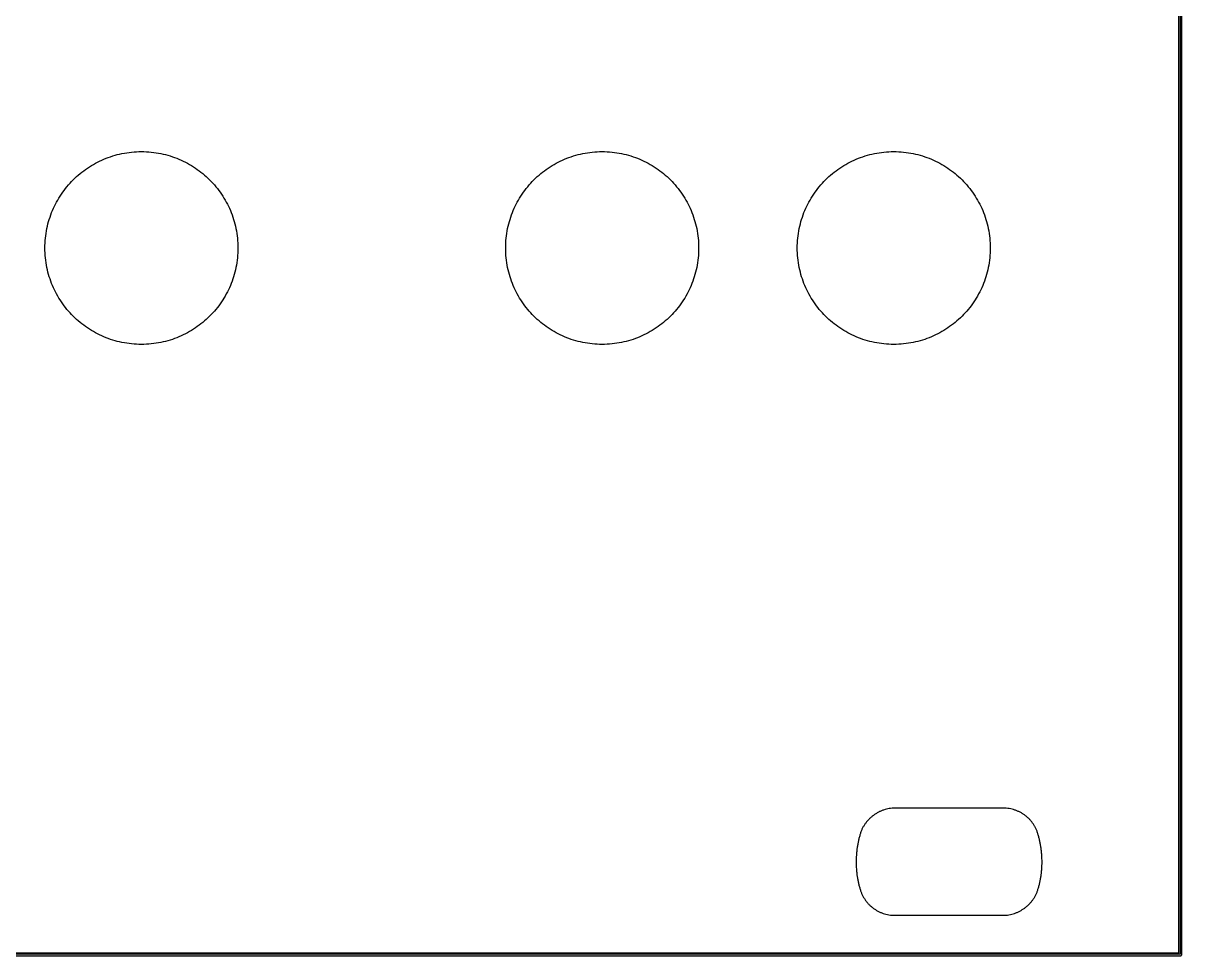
# Model space of a CAD drawing. Extents: x 5 to 76, y 7 to 135.
# Drawn here: x 38 to 75.71, y 6.59 to 36.96 of the extents above; entities that cross this region are included whole.
import ezdxf

# ---------------------------------------------------------------- set-up
doc = ezdxf.new("R2010")
doc.units = 0
doc.layers.add('SVG2', color=7, linetype='CONTINUOUS')

# ---------------------------------------------------------------- blocks, each defined once
blk = doc.blocks.new('*U4')
at = {"layer": 'SVG2', "color": 5}
for points in [[(75.609, 6.59), (75.609, 135.1), (75.659, 6.59)], [(75.659, 6.59), (75.609, 135.1), (75.659, 135.1)], [(75.659, 6.59), (75.659, 135.1), (75.709, 6.639)], [(75.709, 6.639), (75.659, 135.1), (75.709, 135.05)], [(35.859, 6.59), (35.859, 6.689), (40.276, 6.59)], [(40.276, 6.59), (35.859, 6.689), (40.276, 6.689)], [(40.276, 6.59), (40.276, 6.689), (44.692, 6.59)], [(44.692, 6.59), (40.276, 6.689), (44.692, 6.689)], [(44.692, 6.59), (44.692, 6.689), (49.109, 6.59)], [(49.109, 6.59), (44.692, 6.689), (49.109, 6.689)], [(49.109, 6.59), (49.109, 6.689), (53.526, 6.59)], [(53.526, 6.59), (49.109, 6.689), (53.526, 6.689)], [(53.526, 6.59), (53.526, 6.689), (57.943, 6.59)], [(57.943, 6.59), (53.526, 6.689), (57.943, 6.689)], [(57.943, 6.59), (57.943, 6.689), (62.359, 6.59)], [(62.359, 6.59), (57.943, 6.689), (62.359, 6.689)], [(62.359, 6.59), (62.359, 6.689), (66.776, 6.59)], [(66.776, 6.59), (62.359, 6.689), (66.776, 6.689)], [(66.776, 6.59), (66.776, 6.689), (71.193, 6.59)], [(71.193, 6.59), (66.776, 6.689), (71.193, 6.689)], [(71.193, 6.59), (71.193, 6.689), (75.609, 6.59)], [(75.609, 6.59), (71.193, 6.689), (75.609, 6.689)]]:
    blk.add_solid(points, dxfattribs=at)
blk = doc.blocks.new('BLOCK_4')
at = {"layer": 'SVG2'}
blk.add_lwpolyline([(35.859, 6.689), (40.276, 6.689), (44.692, 6.689), (49.109, 6.689), (53.526, 6.689), (57.943, 6.689), (62.359, 6.689), (66.776, 6.689), (71.193, 6.689), (75.609, 6.689), (75.609, 14.709), (75.609, 22.728), (75.609, 30.748), (75.609, 38.767), (75.609, 46.787), (75.609, 54.806), (75.609, 62.825), (75.609, 70.845)], dxfattribs=at)
for points in [[(75.659, 6.59), (75.659, 6.59), (71.236, 6.59), (71.236, 6.59), (71.236, 6.59), (66.813, 6.59), (66.813, 6.59), (66.813, 6.59), (62.39, 6.59), (62.39, 6.59), (62.39, 6.59), (57.967, 6.59), (57.967, 6.59), (57.967, 6.59), (53.545, 6.59), (53.545, 6.59), (53.545, 6.59), (49.122, 6.59), (49.122, 6.59), (49.122, 6.59), (44.699, 6.59), (44.699, 6.59), (44.699, 6.59), (40.276, 6.59), (40.276, 6.59), (40.276, 6.59), (35.853, 6.59), (35.853, 6.59), (35.853, 6.59), (31.43, 6.59), (31.43, 6.59), (31.43, 6.59), (27.007, 6.59), (27.007, 6.59), (27.007, 6.59), (22.584, 6.59), (22.584, 6.59), (22.584, 6.59), (18.161, 6.59), (18.161, 6.59), (18.161, 6.59), (13.738, 6.59), (13.738, 6.59), (13.738, 6.59), (9.315, 6.59), (9.315, 6.59), (9.315, 6.59), (4.892, 6.59), (4.892, 6.59), (4.89, 6.59), (4.889, 6.59), (4.887, 6.59), (4.885, 6.59), (4.884, 6.59), (4.882, 6.591), (4.88, 6.591), (4.879, 6.591), (4.877, 6.592), (4.876, 6.592), (4.874, 6.593), (4.873, 6.593), (4.871, 6.594), (4.87, 6.595), (4.868, 6.596), (4.867, 6.596), (4.865, 6.597), (4.864, 6.598), (4.863, 6.599), (4.862, 6.6), (4.86, 6.601), (4.859, 6.602), (4.858, 6.603), (4.857, 6.604), (4.856, 6.605), (4.855, 6.606), (4.854, 6.608), (4.852, 6.609), (4.852, 6.61), (4.851, 6.612), (4.85, 6.613), (4.849, 6.614), (4.848, 6.616), (4.847, 6.617), (4.847, 6.619), (4.846, 6.62), (4.845, 6.622), (4.845, 6.623), (4.844, 6.625), (4.844, 6.626), (4.843, 6.628), (4.843, 6.629), (4.843, 6.631), (4.843, 6.633), (4.842, 6.634), (4.842, 6.636), (4.842, 6.638), (4.842, 6.639), (4.842, 6.639), (4.842, 14.665), (4.842, 14.665), (4.842, 14.665), (4.842, 22.691), (4.842, 22.691), (4.842, 22.691), (4.842, 30.717), (4.842, 30.717), (4.842, 30.717), (4.842, 38.742), (4.842, 38.742), (4.842, 38.742), (4.842, 46.768), (4.842, 46.768), (4.842, 46.768), (4.842, 54.794), (4.842, 54.794), (4.842, 54.794), (4.842, 62.819), (4.842, 62.819), (4.842, 62.819), (4.842, 70.845), (4.842, 70.845), (4.842, 70.845), (4.842, 78.871), (4.842, 78.871), (4.842, 78.871), (4.842, 86.896), (4.842, 86.896), (4.842, 86.896), (4.842, 94.922), (4.842, 94.922), (4.842, 94.922), (4.842, 102.948), (4.842, 102.948), (4.842, 102.948), (4.842, 110.973), (4.842, 110.973), (4.842, 110.973), (4.842, 118.999), (4.842, 118.999), (4.842, 118.999), (4.842, 127.025), (4.842, 127.025), (4.842, 127.025), (4.842, 135.05), (4.842, 135.05), (4.842, 135.052), (4.842, 135.054), (4.842, 135.056), (4.843, 135.057), (4.843, 135.059), (4.843, 135.06), (4.843, 135.062), (4.844, 135.064), (4.844, 135.065), (4.845, 135.067), (4.845, 135.068), (4.846, 135.07), (4.847, 135.071), (4.847, 135.073), (4.848, 135.074), (4.849, 135.076), (4.85, 135.077), (4.851, 135.078), (4.852, 135.08), (4.852, 135.081), (4.854, 135.082), (4.855, 135.083), (4.856, 135.085), (4.857, 135.086), (4.858, 135.087), (4.859, 135.088), (4.86, 135.089), (4.862, 135.09), (4.863, 135.091), (4.864, 135.092), (4.865, 135.093), (4.867, 135.094), (4.868, 135.094), (4.87, 135.095), (4.871, 135.096), (4.873, 135.096), (4.874, 135.097), (4.876, 135.098), (4.877, 135.098), (4.879, 135.099), (4.88, 135.099), (4.882, 135.099), (4.884, 135.1), (4.885, 135.1), (4.887, 135.1), (4.889, 135.1), (4.89, 135.1), (4.892, 135.1), (4.892, 135.1), (9.315, 135.1), (9.315, 135.1), (9.315, 135.1), (13.738, 135.1), (13.738, 135.1), (13.738, 135.1), (18.161, 135.1), (18.161, 135.1), (18.161, 135.1), (22.584, 135.1), (22.584, 135.1), (22.584, 135.1), (27.007, 135.1), (27.007, 135.1), (27.007, 135.1), (31.43, 135.1), (31.43, 135.1), (31.43, 135.1), (35.853, 135.1), (35.853, 135.1), (35.853, 135.1), (40.276, 135.1), (40.276, 135.1), (40.276, 135.1), (44.699, 135.1), (44.699, 135.1), (44.699, 135.1), (49.122, 135.1), (49.122, 135.1), (49.122, 135.1), (53.545, 135.1), (53.545, 135.1), (53.545, 135.1), (57.967, 135.1), (57.967, 135.1), (57.967, 135.1), (62.39, 135.1), (62.39, 135.1), (62.39, 135.1), (66.813, 135.1), (66.813, 135.1), (66.813, 135.1), (71.236, 135.1), (71.236, 135.1), (71.236, 135.1), (75.659, 135.1), (75.659, 135.1), (75.661, 135.1), (75.663, 135.1), (75.664, 135.1), (75.666, 135.1), (75.668, 135.1), (75.669, 135.099), (75.671, 135.099), (75.673, 135.099), (75.674, 135.098), (75.676, 135.098), (75.677, 135.097), (75.679, 135.096), (75.68, 135.096), (75.682, 135.095), (75.683, 135.094), (75.685, 135.094), (75.686, 135.093), (75.687, 135.092), (75.689, 135.091), (75.69, 135.09), (75.691, 135.089), (75.692, 135.088), (75.693, 135.087), (75.695, 135.086), (75.696, 135.085), (75.697, 135.083), (75.698, 135.082), (75.699, 135.081), (75.7, 135.08), (75.701, 135.078), (75.702, 135.077), (75.702, 135.076), (75.703, 135.074), (75.704, 135.073), (75.705, 135.071), (75.705, 135.07), (75.706, 135.068), (75.707, 135.067), (75.707, 135.065), (75.707, 135.064), (75.708, 135.062), (75.708, 135.06), (75.709, 135.059), (75.709, 135.057), (75.709, 135.056), (75.709, 135.054), (75.709, 135.052), (75.709, 135.05), (75.709, 135.05), (75.709, 127.025), (75.709, 127.025), (75.709, 127.025), (75.709, 118.999), (75.709, 118.999), (75.709, 118.999), (75.709, 110.973), (75.709, 110.973), (75.709, 110.973), (75.709, 102.948), (75.709, 102.948), (75.709, 102.948), (75.709, 94.922), (75.709, 94.922), (75.709, 94.922), (75.709, 86.896), (75.709, 86.896), (75.709, 86.896), (75.709, 78.871), (75.709, 78.871), (75.709, 78.871), (75.709, 70.845), (75.709, 70.845), (75.709, 70.845), (75.709, 62.819), (75.709, 62.819), (75.709, 62.819), (75.709, 54.794), (75.709, 54.794), (75.709, 54.794), (75.709, 46.768), (75.709, 46.768), (75.709, 46.768), (75.709, 38.742), (75.709, 38.742), (75.709, 38.742), (75.709, 30.717), (75.709, 30.717), (75.709, 30.717), (75.709, 22.691), (75.709, 22.691), (75.709, 22.691), (75.709, 14.665), (75.709, 14.665), (75.709, 14.665), (75.709, 6.639), (75.709, 6.639), (75.709, 6.638), (75.709, 6.636), (75.709, 6.634), (75.709, 6.633), (75.709, 6.631), (75.708, 6.629), (75.708, 6.628), (75.707, 6.626), (75.707, 6.625), (75.707, 6.623), (75.706, 6.622), (75.705, 6.62), (75.705, 6.619), (75.704, 6.617), (75.703, 6.616), (75.702, 6.614), (75.702, 6.613), (75.701, 6.612), (75.7, 6.61), (75.699, 6.609), (75.698, 6.608), (75.697, 6.606), (75.696, 6.605), (75.695, 6.604), (75.693, 6.603), (75.692, 6.602), (75.691, 6.601), (75.69, 6.6), (75.689, 6.599), (75.687, 6.598), (75.686, 6.597), (75.685, 6.596), (75.683, 6.596), (75.682, 6.595), (75.68, 6.594), (75.679, 6.593), (75.677, 6.593), (75.676, 6.592), (75.674, 6.592), (75.673, 6.591), (75.671, 6.591), (75.669, 6.591), (75.668, 6.59), (75.666, 6.59), (75.664, 6.59), (75.663, 6.59), (75.661, 6.59), (75.659, 6.59)], [(75.659, 135.05), (75.659, 135.05), (71.236, 135.05), (71.236, 135.05), (71.236, 135.05), (66.813, 135.05), (66.813, 135.05), (66.813, 135.05), (62.39, 135.05), (62.39, 135.05), (62.39, 135.05), (57.967, 135.05), (57.967, 135.05), (57.967, 135.05), (53.545, 135.05), (53.545, 135.05), (53.545, 135.05), (49.122, 135.05), (49.122, 135.05), (49.122, 135.05), (44.699, 135.05), (44.699, 135.05), (44.699, 135.05), (40.276, 135.05), (40.276, 135.05), (40.276, 135.05), (35.853, 135.05), (35.853, 135.05), (35.853, 135.05), (31.43, 135.05), (31.43, 135.05), (31.43, 135.05), (27.007, 135.05), (27.007, 135.05), (27.007, 135.05), (22.584, 135.05), (22.584, 135.05), (22.584, 135.05), (18.161, 135.05), (18.161, 135.05), (18.161, 135.05), (13.738, 135.05), (13.738, 135.05), (13.738, 135.05), (9.315, 135.05), (9.315, 135.05), (9.315, 135.05), (4.892, 135.05), (4.892, 135.05), (4.892, 135.05), (4.892, 135.05), (4.892, 135.05), (4.892, 135.05), (4.892, 135.05), (4.892, 135.05), (4.892, 135.05), (4.892, 135.05), (4.892, 135.05), (4.892, 135.05), (4.892, 135.05), (4.892, 135.05), (4.892, 135.05), (4.892, 135.05), (4.892, 135.05), (4.892, 135.05), (4.892, 135.05), (4.892, 135.05), (4.892, 135.05), (4.892, 135.05), (4.892, 135.05), (4.892, 135.05), (4.892, 135.05), (4.892, 135.05), (4.892, 135.05), (4.892, 135.05), (4.892, 135.05), (4.892, 135.05), (4.892, 135.05), (4.892, 135.05), (4.892, 135.05), (4.892, 135.05), (4.892, 135.05), (4.892, 135.05), (4.892, 135.05), (4.892, 135.05), (4.892, 135.05), (4.892, 135.05), (4.892, 135.05), (4.892, 135.05), (4.892, 135.05), (4.892, 135.05), (4.892, 135.05), (4.892, 135.05), (4.892, 135.05), (4.892, 135.05), (4.892, 135.05), (4.892, 135.05), (4.892, 135.05), (4.892, 127.025), (4.892, 127.025), (4.892, 127.025), (4.892, 118.999), (4.892, 118.999), (4.892, 118.999), (4.892, 110.973), (4.892, 110.973), (4.892, 110.973), (4.892, 102.948), (4.892, 102.948), (4.892, 102.948), (4.892, 94.922), (4.892, 94.922), (4.892, 94.922), (4.892, 86.896), (4.892, 86.896), (4.892, 86.896), (4.892, 78.871), (4.892, 78.871), (4.892, 78.871), (4.892, 70.845), (4.892, 70.845), (4.892, 70.845), (4.892, 62.819), (4.892, 62.819), (4.892, 62.819), (4.892, 54.794), (4.892, 54.794), (4.892, 54.794), (4.892, 46.768), (4.892, 46.768), (4.892, 46.768), (4.892, 38.742), (4.892, 38.742), (4.892, 38.742), (4.892, 30.716), (4.892, 30.716), (4.892, 30.716), (4.892, 22.691), (4.892, 22.691), (4.892, 22.691), (4.892, 14.665), (4.892, 14.665), (4.892, 14.665), (4.892, 6.639), (4.892, 6.639), (4.892, 6.639), (4.892, 6.639), (4.892, 6.639), (4.892, 6.639), (4.892, 6.639), (4.892, 6.639), (4.892, 6.639), (4.892, 6.639), (4.892, 6.639), (4.892, 6.639), (4.892, 6.639), (4.892, 6.639), (4.892, 6.639), (4.892, 6.639), (4.892, 6.639), (4.892, 6.639), (4.892, 6.639), (4.892, 6.639), (4.892, 6.639), (4.892, 6.639), (4.892, 6.639), (4.892, 6.639), (4.892, 6.639), (4.892, 6.639), (4.892, 6.639), (4.892, 6.639), (4.892, 6.639), (4.892, 6.639), (4.892, 6.639), (4.892, 6.639), (4.892, 6.639), (4.892, 6.639), (4.892, 6.639), (4.892, 6.639), (4.892, 6.639), (4.892, 6.639), (4.892, 6.639), (4.892, 6.639), (4.892, 6.639), (4.892, 6.639), (4.892, 6.639), (4.892, 6.639), (4.892, 6.639), (4.892, 6.639), (4.892, 6.639), (4.892, 6.639), (4.892, 6.639), (4.892, 6.639), (4.892, 6.639), (9.315, 6.639), (9.315, 6.639), (9.315, 6.639), (13.738, 6.639), (13.738, 6.639), (13.738, 6.639), (18.161, 6.639), (18.161, 6.639), (18.161, 6.639), (22.584, 6.639), (22.584, 6.639), (22.584, 6.639), (27.007, 6.639), (27.007, 6.639), (27.007, 6.639), (31.43, 6.639), (31.43, 6.639), (31.43, 6.639), (35.853, 6.639), (35.853, 6.639), (35.853, 6.639), (40.276, 6.639), (40.276, 6.639), (40.276, 6.639), (44.699, 6.639), (44.699, 6.639), (44.699, 6.639), (49.122, 6.639), (49.122, 6.639), (49.122, 6.639), (53.545, 6.639), (53.545, 6.639), (53.545, 6.639), (57.967, 6.639), (57.967, 6.639), (57.967, 6.639), (62.39, 6.639), (62.39, 6.639), (62.39, 6.639), (66.813, 6.639), (66.813, 6.639), (66.813, 6.639), (71.236, 6.639), (71.236, 6.639), (71.236, 6.639), (75.659, 6.639), (75.659, 6.639), (75.659, 6.639), (75.659, 6.639), (75.659, 6.639), (75.659, 6.639), (75.659, 6.639), (75.659, 6.639), (75.659, 6.639), (75.659, 6.639), (75.659, 6.639), (75.659, 6.639), (75.659, 6.639), (75.659, 6.639), (75.659, 6.639), (75.659, 6.639), (75.659, 6.639), (75.659, 6.639), (75.659, 6.639), (75.659, 6.639), (75.659, 6.639), (75.659, 6.639), (75.659, 6.639), (75.659, 6.639), (75.659, 6.639), (75.659, 6.639), (75.659, 6.639), (75.659, 6.639), (75.659, 6.639), (75.659, 6.639), (75.659, 6.639), (75.659, 6.639), (75.659, 6.639), (75.659, 6.639), (75.659, 6.639), (75.659, 6.639), (75.659, 6.639), (75.659, 6.639), (75.659, 6.639), (75.659, 6.639), (75.659, 6.639), (75.659, 6.639), (75.659, 6.639), (75.659, 6.639), (75.659, 6.639), (75.659, 6.639), (75.659, 6.639), (75.659, 6.639), (75.659, 6.639), (75.659, 6.639), (75.659, 6.639), (75.659, 14.665), (75.659, 14.665), (75.659, 14.665), (75.659, 22.691), (75.659, 22.691), (75.659, 22.691), (75.659, 30.716), (75.659, 30.716), (75.659, 30.716), (75.659, 38.742), (75.659, 38.742), (75.659, 38.742), (75.659, 46.768), (75.659, 46.768), (75.659, 46.768), (75.659, 54.794), (75.659, 54.794), (75.659, 54.794), (75.659, 62.819), (75.659, 62.819), (75.659, 62.819), (75.659, 70.845), (75.659, 70.845), (75.659, 70.845), (75.659, 78.871), (75.659, 78.871), (75.659, 78.871), (75.659, 86.896), (75.659, 86.896), (75.659, 86.896), (75.659, 94.922), (75.659, 94.922), (75.659, 94.922), (75.659, 102.948), (75.659, 102.948), (75.659, 102.948), (75.659, 110.973), (75.659, 110.973), (75.659, 110.973), (75.659, 118.999), (75.659, 118.999), (75.659, 118.999), (75.659, 127.025), (75.659, 127.025), (75.659, 127.025), (75.659, 135.05), (75.659, 135.05), (75.659, 135.05), (75.659, 135.05), (75.659, 135.05), (75.659, 135.05), (75.659, 135.05), (75.659, 135.05), (75.659, 135.05), (75.659, 135.05), (75.659, 135.05), (75.659, 135.05), (75.659, 135.05), (75.659, 135.05), (75.659, 135.05), (75.659, 135.05), (75.659, 135.05), (75.659, 135.05), (75.659, 135.05), (75.659, 135.05), (75.659, 135.05), (75.659, 135.05), (75.659, 135.05), (75.659, 135.05), (75.659, 135.05), (75.659, 135.05), (75.659, 135.05), (75.659, 135.05), (75.659, 135.05), (75.659, 135.05), (75.659, 135.05), (75.659, 135.05), (75.659, 135.05), (75.659, 135.05), (75.659, 135.05), (75.659, 135.05), (75.659, 135.05), (75.659, 135.05), (75.659, 135.05), (75.659, 135.05), (75.659, 135.05), (75.659, 135.05), (75.659, 135.05), (75.659, 135.05), (75.659, 135.05), (75.659, 135.05), (75.659, 135.05), (75.659, 135.05), (75.659, 135.05), (75.659, 135.05)]]:
    blk.add_open_spline(points, degree=3, knots=[0, 0, 0, 0, 1, 1, 1, 2, 2, 2, 3, 3, 3, 4, 4, 4, 5, 5, 5, 6, 6, 6, 7, 7, 7, 8, 8, 8, 9, 9, 9, 10, 10, 10, 11, 11, 11, 12, 12, 12, 13, 13, 13, 14, 14, 14, 15, 15, 15, 16, 16, 16, 17, 17, 17, 18, 18, 18, 19, 19, 19, 20, 20, 20, 21, 21, 21, 22, 22, 22, 23, 23, 23, 24, 24, 24, 25, 25, 25, 26, 26, 26, 27, 27, 27, 28, 28, 28, 29, 29, 29, 30, 30, 30, 31, 31, 31, 32, 32, 32, 33, 33, 33, 34, 34, 34, 35, 35, 35, 36, 36, 36, 37, 37, 37, 38, 38, 38, 39, 39, 39, 40, 40, 40, 41, 41, 41, 42, 42, 42, 43, 43, 43, 44, 44, 44, 45, 45, 45, 46, 46, 46, 47, 47, 47, 48, 48, 48, 49, 49, 49, 50, 50, 50, 51, 51, 51, 52, 52, 52, 53, 53, 53, 54, 54, 54, 55, 55, 55, 56, 56, 56, 57, 57, 57, 58, 58, 58, 59, 59, 59, 60, 60, 60, 61, 61, 61, 62, 62, 62, 63, 63, 63, 64, 64, 64, 65, 65, 65, 66, 66, 66, 67, 67, 67, 68, 68, 68, 69, 69, 69, 70, 70, 70, 71, 71, 71, 72, 72, 72, 73, 73, 73, 74, 74, 74, 75, 75, 75, 76, 76, 76, 77, 77, 77, 78, 78, 78, 79, 79, 79, 80, 80, 80, 81, 81, 81, 82, 82, 82, 83, 83, 83, 84, 84, 84, 85, 85, 85, 86, 86, 86, 87, 87, 87, 88, 88, 88, 89, 89, 89, 90, 90, 90, 91, 91, 91, 92, 92, 92, 93, 93, 93, 94, 94, 94, 95, 95, 95, 96, 96, 96, 97, 97, 97, 98, 98, 98, 99, 99, 99, 100, 100, 100, 101, 101, 101, 102, 102, 102, 103, 103, 103, 104, 104, 104, 105, 105, 105, 106, 106, 106, 107, 107, 107, 108, 108, 108, 109, 109, 109, 110, 110, 110, 111, 111, 111, 112, 112, 112, 113, 113, 113, 114, 114, 114, 115, 115, 115, 116, 116, 116, 117, 117, 117, 118, 118, 118, 119, 119, 119, 120, 120, 120, 121, 121, 121, 122, 122, 122, 123, 123, 123, 124, 124, 124, 125, 125, 125, 126, 126, 126, 127, 127, 127, 128, 128, 128, 128], dxfattribs=at)
at = {"layer": 'SVG2', "color": 5}
blk.add_blockref('*U4', (0, 0), dxfattribs=at)

msp = doc.modelspace()

# ---------------------------------------------------------------- linework, layer by layer
at = {"layer": 'SVG2', "color": 5}
for points, knots in [([(41.853, 26.501), (41.961, 26.501), (42.068, 26.506), (42.174, 26.517), (42.279, 26.528), (42.383, 26.544), (42.486, 26.565), (42.588, 26.585), (42.688, 26.611), (42.786, 26.642), (42.885, 26.672), (42.981, 26.708), (43.075, 26.747), (43.169, 26.787), (43.26, 26.831), (43.349, 26.88), (43.438, 26.928), (43.525, 26.981), (43.608, 27.037), (43.692, 27.093), (43.772, 27.154), (43.85, 27.218), (43.927, 27.282), (44.002, 27.349), (44.073, 27.42), (44.144, 27.491), (44.212, 27.566), (44.276, 27.643), (44.34, 27.721), (44.4, 27.802), (44.456, 27.885), (44.513, 27.969), (44.565, 28.055), (44.614, 28.144), (44.662, 28.233), (44.706, 28.324), (44.746, 28.418), (44.786, 28.512), (44.821, 28.609), (44.851, 28.707), (44.882, 28.805), (44.908, 28.906), (44.929, 29.008), (44.95, 29.11), (44.966, 29.214), (44.976, 29.319), (44.987, 29.425), (44.993, 29.532), (44.993, 29.64), (44.993, 29.749), (44.987, 29.856), (44.976, 29.961), (44.966, 30.067), (44.95, 30.171), (44.929, 30.273), (44.908, 30.375), (44.882, 30.476), (44.851, 30.574), (44.821, 30.672), (44.786, 30.769), (44.746, 30.863), (44.706, 30.957), (44.662, 31.048), (44.614, 31.137), (44.565, 31.226), (44.513, 31.312), (44.456, 31.396), (44.4, 31.479), (44.34, 31.56), (44.276, 31.638), (44.212, 31.715), (44.144, 31.79), (44.073, 31.861), (44.002, 31.932), (43.927, 31.999), (43.85, 32.063), (43.772, 32.127), (43.692, 32.188), (43.608, 32.244), (43.525, 32.3), (43.438, 32.353), (43.349, 32.401), (43.26, 32.45), (43.169, 32.494), (43.075, 32.533), (42.981, 32.573), (42.885, 32.608), (42.786, 32.639), (42.688, 32.67), (42.588, 32.695), (42.486, 32.716), (42.383, 32.737), (42.279, 32.753), (42.174, 32.764), (42.068, 32.775), (41.961, 32.78), (41.853, 32.78), (41.744, 32.78), (41.637, 32.775), (41.532, 32.764), (41.426, 32.753), (41.322, 32.737), (41.22, 32.716), (41.118, 32.695), (41.017, 32.67), (40.919, 32.639), (40.821, 32.608), (40.725, 32.573), (40.631, 32.533), (40.537, 32.494), (40.445, 32.45), (40.356, 32.401), (40.267, 32.353), (40.181, 32.3), (40.097, 32.244), (40.014, 32.188), (39.933, 32.127), (39.856, 32.063), (39.778, 31.999), (39.704, 31.932), (39.633, 31.861), (39.562, 31.79), (39.494, 31.715), (39.43, 31.638), (39.366, 31.56), (39.306, 31.479), (39.249, 31.396), (39.193, 31.312), (39.14, 31.226), (39.092, 31.137), (39.044, 31.048), (39, 30.957), (38.96, 30.863), (38.92, 30.769), (38.885, 30.672), (38.854, 30.574), (38.824, 30.476), (38.798, 30.375), (38.777, 30.273), (38.756, 30.171), (38.74, 30.067), (38.729, 29.961), (38.719, 29.856), (38.713, 29.749), (38.713, 29.64), (38.713, 29.532), (38.719, 29.425), (38.729, 29.319), (38.74, 29.214), (38.756, 29.11), (38.777, 29.008), (38.798, 28.906), (38.824, 28.805), (38.854, 28.707), (38.885, 28.609), (38.92, 28.512), (38.96, 28.418), (39, 28.324), (39.044, 28.233), (39.092, 28.144), (39.14, 28.055), (39.193, 27.969), (39.249, 27.885), (39.306, 27.802), (39.366, 27.721), (39.43, 27.643), (39.494, 27.566), (39.562, 27.491), (39.633, 27.42), (39.704, 27.349), (39.778, 27.282), (39.856, 27.218), (39.933, 27.154), (40.014, 27.093), (40.097, 27.037), (40.181, 26.981), (40.267, 26.928), (40.356, 26.88), (40.445, 26.831), (40.537, 26.787), (40.631, 26.747), (40.725, 26.708), (40.821, 26.672), (40.919, 26.642), (41.017, 26.611), (41.118, 26.585), (41.22, 26.565), (41.322, 26.544), (41.426, 26.528), (41.532, 26.517), (41.637, 26.506), (41.744, 26.501), (41.853, 26.501)], [0, 0, 0, 0, 1, 1, 1, 2, 2, 2, 3, 3, 3, 4, 4, 4, 5, 5, 5, 6, 6, 6, 7, 7, 7, 8, 8, 8, 9, 9, 9, 10, 10, 10, 11, 11, 11, 12, 12, 12, 13, 13, 13, 14, 14, 14, 15, 15, 15, 16, 16, 16, 17, 17, 17, 18, 18, 18, 19, 19, 19, 20, 20, 20, 21, 21, 21, 22, 22, 22, 23, 23, 23, 24, 24, 24, 25, 25, 25, 26, 26, 26, 27, 27, 27, 28, 28, 28, 29, 29, 29, 30, 30, 30, 31, 31, 31, 32, 32, 32, 33, 33, 33, 34, 34, 34, 35, 35, 35, 36, 36, 36, 37, 37, 37, 38, 38, 38, 39, 39, 39, 40, 40, 40, 41, 41, 41, 42, 42, 42, 43, 43, 43, 44, 44, 44, 45, 45, 45, 46, 46, 46, 47, 47, 47, 48, 48, 48, 49, 49, 49, 50, 50, 50, 51, 51, 51, 52, 52, 52, 53, 53, 53, 54, 54, 54, 55, 55, 55, 56, 56, 56, 57, 57, 57, 58, 58, 58, 59, 59, 59, 60, 60, 60, 61, 61, 61, 62, 62, 62, 63, 63, 63, 64, 64, 64, 64]), ([(56.846, 26.501), (56.954, 26.501), (57.061, 26.506), (57.167, 26.517), (57.272, 26.528), (57.376, 26.544), (57.479, 26.565), (57.581, 26.585), (57.681, 26.611), (57.78, 26.642), (57.878, 26.672), (57.974, 26.708), (58.068, 26.747), (58.162, 26.787), (58.253, 26.831), (58.342, 26.88), (58.431, 26.928), (58.518, 26.981), (58.601, 27.037), (58.685, 27.093), (58.765, 27.154), (58.843, 27.218), (58.921, 27.282), (58.995, 27.349), (59.066, 27.42), (59.137, 27.491), (59.205, 27.566), (59.269, 27.643), (59.333, 27.721), (59.393, 27.802), (59.449, 27.885), (59.506, 27.969), (59.558, 28.055), (59.607, 28.144), (59.655, 28.233), (59.699, 28.324), (59.739, 28.418), (59.779, 28.512), (59.814, 28.609), (59.844, 28.707), (59.875, 28.805), (59.901, 28.906), (59.922, 29.008), (59.943, 29.11), (59.959, 29.214), (59.969, 29.319), (59.98, 29.425), (59.986, 29.532), (59.986, 29.64), (59.986, 29.749), (59.98, 29.856), (59.969, 29.961), (59.959, 30.067), (59.943, 30.171), (59.922, 30.273), (59.901, 30.375), (59.875, 30.476), (59.844, 30.574), (59.814, 30.672), (59.779, 30.769), (59.739, 30.863), (59.699, 30.957), (59.655, 31.048), (59.607, 31.137), (59.558, 31.226), (59.506, 31.312), (59.449, 31.396), (59.393, 31.479), (59.333, 31.56), (59.269, 31.638), (59.205, 31.715), (59.137, 31.79), (59.066, 31.861), (58.995, 31.932), (58.921, 31.999), (58.843, 32.063), (58.765, 32.127), (58.685, 32.188), (58.601, 32.244), (58.518, 32.3), (58.431, 32.353), (58.342, 32.401), (58.253, 32.45), (58.162, 32.494), (58.068, 32.533), (57.974, 32.573), (57.878, 32.608), (57.78, 32.639), (57.681, 32.67), (57.581, 32.695), (57.479, 32.716), (57.376, 32.737), (57.272, 32.753), (57.167, 32.764), (57.061, 32.775), (56.954, 32.78), (56.846, 32.78), (56.737, 32.78), (56.63, 32.775), (56.525, 32.764), (56.419, 32.753), (56.315, 32.737), (56.213, 32.716), (56.111, 32.695), (56.011, 32.67), (55.912, 32.639), (55.814, 32.608), (55.718, 32.573), (55.624, 32.533), (55.53, 32.494), (55.438, 32.45), (55.349, 32.401), (55.26, 32.353), (55.174, 32.3), (55.09, 32.244), (55.007, 32.188), (54.926, 32.127), (54.849, 32.063), (54.771, 31.999), (54.697, 31.932), (54.626, 31.861), (54.555, 31.79), (54.487, 31.715), (54.423, 31.638), (54.359, 31.56), (54.299, 31.479), (54.242, 31.396), (54.186, 31.312), (54.133, 31.226), (54.085, 31.137), (54.037, 31.048), (53.993, 30.957), (53.953, 30.863), (53.913, 30.769), (53.878, 30.672), (53.847, 30.574), (53.817, 30.476), (53.791, 30.375), (53.77, 30.273), (53.749, 30.171), (53.733, 30.067), (53.722, 29.961), (53.712, 29.856), (53.706, 29.749), (53.706, 29.64), (53.706, 29.532), (53.712, 29.425), (53.722, 29.319), (53.733, 29.214), (53.749, 29.11), (53.77, 29.008), (53.791, 28.906), (53.817, 28.805), (53.847, 28.707), (53.878, 28.609), (53.913, 28.512), (53.953, 28.418), (53.993, 28.324), (54.037, 28.233), (54.085, 28.144), (54.133, 28.055), (54.186, 27.969), (54.242, 27.885), (54.299, 27.802), (54.359, 27.721), (54.423, 27.643), (54.487, 27.566), (54.555, 27.491), (54.626, 27.42), (54.697, 27.349), (54.771, 27.282), (54.849, 27.218), (54.926, 27.154), (55.007, 27.093), (55.09, 27.037), (55.174, 26.981), (55.26, 26.928), (55.349, 26.88), (55.438, 26.831), (55.53, 26.787), (55.624, 26.747), (55.718, 26.708), (55.814, 26.672), (55.912, 26.642), (56.011, 26.611), (56.111, 26.585), (56.213, 26.565), (56.315, 26.544), (56.419, 26.528), (56.525, 26.517), (56.63, 26.506), (56.737, 26.501), (56.846, 26.501)], [0, 0, 0, 0, 1, 1, 1, 2, 2, 2, 3, 3, 3, 4, 4, 4, 5, 5, 5, 6, 6, 6, 7, 7, 7, 8, 8, 8, 9, 9, 9, 10, 10, 10, 11, 11, 11, 12, 12, 12, 13, 13, 13, 14, 14, 14, 15, 15, 15, 16, 16, 16, 17, 17, 17, 18, 18, 18, 19, 19, 19, 20, 20, 20, 21, 21, 21, 22, 22, 22, 23, 23, 23, 24, 24, 24, 25, 25, 25, 26, 26, 26, 27, 27, 27, 28, 28, 28, 29, 29, 29, 30, 30, 30, 31, 31, 31, 32, 32, 32, 33, 33, 33, 34, 34, 34, 35, 35, 35, 36, 36, 36, 37, 37, 37, 38, 38, 38, 39, 39, 39, 40, 40, 40, 41, 41, 41, 42, 42, 42, 43, 43, 43, 44, 44, 44, 45, 45, 45, 46, 46, 46, 47, 47, 47, 48, 48, 48, 49, 49, 49, 50, 50, 50, 51, 51, 51, 52, 52, 52, 53, 53, 53, 54, 54, 54, 55, 55, 55, 56, 56, 56, 57, 57, 57, 58, 58, 58, 59, 59, 59, 60, 60, 60, 61, 61, 61, 62, 62, 62, 63, 63, 63, 64, 64, 64, 64]), ([(66.336, 26.501), (66.444, 26.501), (66.551, 26.506), (66.657, 26.517), (66.762, 26.528), (66.866, 26.544), (66.968, 26.565), (67.071, 26.585), (67.171, 26.611), (67.269, 26.642), (67.368, 26.672), (67.464, 26.708), (67.558, 26.747), (67.652, 26.787), (67.743, 26.831), (67.832, 26.88), (67.921, 26.928), (68.008, 26.981), (68.091, 27.037), (68.175, 27.093), (68.255, 27.154), (68.333, 27.218), (68.41, 27.282), (68.485, 27.349), (68.556, 27.42), (68.627, 27.491), (68.694, 27.566), (68.758, 27.643), (68.822, 27.721), (68.883, 27.802), (68.939, 27.885), (68.996, 27.969), (69.048, 28.055), (69.096, 28.144), (69.145, 28.233), (69.189, 28.324), (69.229, 28.418), (69.268, 28.512), (69.304, 28.609), (69.334, 28.707), (69.365, 28.805), (69.391, 28.906), (69.412, 29.008), (69.432, 29.11), (69.448, 29.214), (69.459, 29.319), (69.47, 29.425), (69.475, 29.532), (69.475, 29.64), (69.475, 29.749), (69.47, 29.856), (69.459, 29.961), (69.448, 30.067), (69.432, 30.171), (69.412, 30.273), (69.391, 30.375), (69.365, 30.476), (69.334, 30.574), (69.304, 30.672), (69.268, 30.769), (69.229, 30.863), (69.189, 30.957), (69.145, 31.048), (69.096, 31.137), (69.048, 31.226), (68.996, 31.312), (68.939, 31.396), (68.883, 31.479), (68.822, 31.56), (68.758, 31.638), (68.694, 31.715), (68.627, 31.79), (68.556, 31.861), (68.485, 31.932), (68.41, 31.999), (68.333, 32.063), (68.255, 32.127), (68.175, 32.188), (68.091, 32.244), (68.008, 32.3), (67.921, 32.353), (67.832, 32.401), (67.743, 32.45), (67.652, 32.494), (67.558, 32.533), (67.464, 32.573), (67.368, 32.608), (67.269, 32.639), (67.171, 32.67), (67.071, 32.695), (66.968, 32.716), (66.866, 32.737), (66.762, 32.753), (66.657, 32.764), (66.551, 32.775), (66.444, 32.78), (66.336, 32.78), (66.227, 32.78), (66.12, 32.775), (66.015, 32.764), (65.909, 32.753), (65.805, 32.737), (65.703, 32.716), (65.601, 32.695), (65.5, 32.67), (65.402, 32.639), (65.304, 32.608), (65.207, 32.573), (65.113, 32.533), (65.02, 32.494), (64.928, 32.45), (64.839, 32.401), (64.75, 32.353), (64.664, 32.3), (64.58, 32.244), (64.497, 32.188), (64.416, 32.127), (64.338, 32.063), (64.261, 31.999), (64.186, 31.932), (64.115, 31.861), (64.044, 31.79), (63.977, 31.715), (63.913, 31.638), (63.849, 31.56), (63.788, 31.479), (63.732, 31.396), (63.676, 31.312), (63.623, 31.226), (63.575, 31.137), (63.526, 31.048), (63.482, 30.957), (63.443, 30.863), (63.403, 30.769), (63.368, 30.672), (63.337, 30.574), (63.306, 30.476), (63.281, 30.375), (63.26, 30.273), (63.239, 30.171), (63.223, 30.067), (63.212, 29.961), (63.201, 29.856), (63.196, 29.749), (63.196, 29.64), (63.196, 29.532), (63.201, 29.425), (63.212, 29.319), (63.223, 29.214), (63.239, 29.11), (63.26, 29.008), (63.281, 28.906), (63.306, 28.805), (63.337, 28.707), (63.368, 28.609), (63.403, 28.512), (63.443, 28.418), (63.482, 28.324), (63.526, 28.233), (63.575, 28.144), (63.623, 28.055), (63.676, 27.969), (63.732, 27.885), (63.788, 27.802), (63.849, 27.721), (63.913, 27.643), (63.977, 27.566), (64.044, 27.491), (64.115, 27.42), (64.186, 27.349), (64.261, 27.282), (64.338, 27.218), (64.416, 27.154), (64.497, 27.093), (64.58, 27.037), (64.664, 26.981), (64.75, 26.928), (64.839, 26.88), (64.928, 26.831), (65.02, 26.787), (65.113, 26.747), (65.207, 26.708), (65.304, 26.672), (65.402, 26.642), (65.5, 26.611), (65.601, 26.585), (65.703, 26.565), (65.805, 26.544), (65.909, 26.528), (66.015, 26.517), (66.12, 26.506), (66.227, 26.501), (66.336, 26.501)], [0, 0, 0, 0, 1, 1, 1, 2, 2, 2, 3, 3, 3, 4, 4, 4, 5, 5, 5, 6, 6, 6, 7, 7, 7, 8, 8, 8, 9, 9, 9, 10, 10, 10, 11, 11, 11, 12, 12, 12, 13, 13, 13, 14, 14, 14, 15, 15, 15, 16, 16, 16, 17, 17, 17, 18, 18, 18, 19, 19, 19, 20, 20, 20, 21, 21, 21, 22, 22, 22, 23, 23, 23, 24, 24, 24, 25, 25, 25, 26, 26, 26, 27, 27, 27, 28, 28, 28, 29, 29, 29, 30, 30, 30, 31, 31, 31, 32, 32, 32, 33, 33, 33, 34, 34, 34, 35, 35, 35, 36, 36, 36, 37, 37, 37, 38, 38, 38, 39, 39, 39, 40, 40, 40, 41, 41, 41, 42, 42, 42, 43, 43, 43, 44, 44, 44, 45, 45, 45, 46, 46, 46, 47, 47, 47, 48, 48, 48, 49, 49, 49, 50, 50, 50, 51, 51, 51, 52, 52, 52, 53, 53, 53, 54, 54, 54, 55, 55, 55, 56, 56, 56, 57, 57, 57, 58, 58, 58, 59, 59, 59, 60, 60, 60, 61, 61, 61, 62, 62, 62, 63, 63, 63, 64, 64, 64, 64]), ([(65.242, 10.555), (65.251, 10.586), (65.261, 10.616), (65.272, 10.646), (65.284, 10.676), (65.297, 10.705), (65.311, 10.733), (65.325, 10.762), (65.34, 10.79), (65.356, 10.817), (65.373, 10.844), (65.39, 10.87), (65.408, 10.896), (65.427, 10.921), (65.446, 10.946), (65.467, 10.97), (65.487, 10.994), (65.509, 11.018), (65.531, 11.04), (65.553, 11.063), (65.576, 11.084), (65.6, 11.105), (65.624, 11.125), (65.649, 11.145), (65.674, 11.164), (65.699, 11.182), (65.726, 11.2), (65.752, 11.217), (65.779, 11.234), (65.806, 11.25), (65.834, 11.264), (65.862, 11.279), (65.89, 11.292), (65.919, 11.305), (65.947, 11.317), (65.976, 11.329), (66.006, 11.339), (66.035, 11.349), (66.065, 11.358), (66.095, 11.366), (66.125, 11.374), (66.156, 11.38), (66.186, 11.386), (66.217, 11.391), (66.248, 11.395), (66.278, 11.398), (66.309, 11.4), (66.34, 11.402), (66.371, 11.402), (66.371, 11.402), (66.591, 11.402), (66.591, 11.402), (66.591, 11.402), (66.812, 11.402), (66.812, 11.402), (66.812, 11.402), (67.032, 11.402), (67.032, 11.402), (67.032, 11.402), (67.253, 11.402), (67.253, 11.402), (67.253, 11.402), (67.473, 11.402), (67.473, 11.402), (67.473, 11.402), (67.694, 11.402), (67.694, 11.402), (67.694, 11.402), (67.914, 11.402), (67.914, 11.402), (67.914, 11.402), (68.135, 11.402), (68.135, 11.402), (68.135, 11.402), (68.355, 11.402), (68.355, 11.402), (68.355, 11.402), (68.576, 11.402), (68.576, 11.402), (68.576, 11.402), (68.796, 11.402), (68.796, 11.402), (68.796, 11.402), (69.017, 11.402), (69.017, 11.402), (69.017, 11.402), (69.237, 11.402), (69.237, 11.402), (69.237, 11.402), (69.458, 11.402), (69.458, 11.402), (69.458, 11.402), (69.678, 11.402), (69.678, 11.402), (69.678, 11.402), (69.899, 11.402), (69.899, 11.402), (69.932, 11.402), (69.965, 11.4), (69.997, 11.398), (70.029, 11.395), (70.062, 11.391), (70.093, 11.386), (70.125, 11.38), (70.156, 11.374), (70.187, 11.366), (70.218, 11.358), (70.249, 11.349), (70.278, 11.339), (70.308, 11.329), (70.338, 11.317), (70.367, 11.305), (70.395, 11.292), (70.424, 11.279), (70.451, 11.264), (70.479, 11.25), (70.506, 11.234), (70.532, 11.217), (70.558, 11.2), (70.584, 11.182), (70.609, 11.164), (70.633, 11.145), (70.657, 11.125), (70.681, 11.105), (70.704, 11.084), (70.726, 11.063), (70.748, 11.04), (70.769, 11.018), (70.79, 10.994), (70.81, 10.97), (70.829, 10.946), (70.848, 10.921), (70.866, 10.896), (70.884, 10.87), (70.901, 10.844), (70.916, 10.817), (70.932, 10.79), (70.947, 10.762), (70.96, 10.733), (70.974, 10.705), (70.986, 10.676), (70.997, 10.646), (71.009, 10.616), (71.019, 10.586), (71.028, 10.555), (71.039, 10.518), (71.049, 10.48), (71.059, 10.442), (71.068, 10.405), (71.077, 10.367), (71.085, 10.329), (71.094, 10.291), (71.101, 10.253), (71.108, 10.215), (71.115, 10.177), (71.121, 10.139), (71.127, 10.1), (71.132, 10.062), (71.137, 10.024), (71.141, 9.986), (71.145, 9.948), (71.149, 9.909), (71.152, 9.871), (71.154, 9.833), (71.156, 9.795), (71.158, 9.757), (71.159, 9.719), (71.16, 9.68), (71.16, 9.642), (71.16, 9.604), (71.159, 9.566), (71.158, 9.529), (71.156, 9.491), (71.154, 9.453), (71.152, 9.415), (71.149, 9.378), (71.145, 9.34), (71.141, 9.303), (71.137, 9.265), (71.132, 9.228), (71.127, 9.191), (71.121, 9.154), (71.115, 9.117), (71.108, 9.08), (71.101, 9.044), (71.094, 9.007), (71.085, 8.971), (71.077, 8.935), (71.068, 8.898), (71.059, 8.863), (71.049, 8.827), (71.039, 8.791), (71.028, 8.756), (71.019, 8.725), (71.009, 8.695), (70.997, 8.665), (70.986, 8.635), (70.973, 8.606), (70.959, 8.578), (70.945, 8.549), (70.93, 8.522), (70.913, 8.494), (70.897, 8.467), (70.88, 8.441), (70.861, 8.415), (70.843, 8.39), (70.823, 8.365), (70.803, 8.341), (70.782, 8.317), (70.761, 8.293), (70.739, 8.271), (70.716, 8.249), (70.693, 8.227), (70.669, 8.207), (70.645, 8.186), (70.621, 8.166), (70.595, 8.147), (70.57, 8.129), (70.544, 8.111), (70.517, 8.094), (70.491, 8.077), (70.463, 8.062), (70.436, 8.047), (70.408, 8.032), (70.38, 8.019), (70.351, 8.006), (70.322, 7.994), (70.293, 7.982), (70.264, 7.972), (70.234, 7.962), (70.204, 7.953), (70.174, 7.945), (70.144, 7.937), (70.114, 7.931), (70.083, 7.925), (70.053, 7.92), (70.022, 7.916), (69.991, 7.913), (69.96, 7.911), (69.93, 7.909), (69.899, 7.909), (69.899, 7.909), (69.678, 7.909), (69.678, 7.909), (69.678, 7.909), (69.458, 7.909), (69.458, 7.909), (69.458, 7.909), (69.237, 7.909), (69.237, 7.909), (69.237, 7.909), (69.017, 7.909), (69.017, 7.909), (69.017, 7.909), (68.796, 7.909), (68.796, 7.909), (68.796, 7.909), (68.576, 7.909), (68.576, 7.909), (68.576, 7.909), (68.355, 7.909), (68.355, 7.909), (68.355, 7.909), (68.135, 7.909), (68.135, 7.909), (68.135, 7.909), (67.914, 7.909), (67.914, 7.909), (67.914, 7.909), (67.694, 7.909), (67.694, 7.909), (67.694, 7.909), (67.473, 7.909), (67.473, 7.909), (67.473, 7.909), (67.253, 7.909), (67.253, 7.909), (67.253, 7.909), (67.032, 7.909), (67.032, 7.909), (67.032, 7.909), (66.812, 7.909), (66.812, 7.909), (66.812, 7.909), (66.591, 7.909), (66.591, 7.909), (66.591, 7.909), (66.371, 7.909), (66.371, 7.909), (66.338, 7.909), (66.305, 7.911), (66.273, 7.913), (66.24, 7.916), (66.208, 7.92), (66.176, 7.925), (66.144, 7.931), (66.113, 7.937), (66.082, 7.945), (66.051, 7.953), (66.021, 7.962), (65.991, 7.972), (65.961, 7.982), (65.932, 7.994), (65.903, 8.006), (65.874, 8.019), (65.846, 8.032), (65.818, 8.047), (65.791, 8.062), (65.764, 8.077), (65.738, 8.094), (65.711, 8.111), (65.686, 8.129), (65.661, 8.147), (65.636, 8.166), (65.612, 8.186), (65.589, 8.207), (65.566, 8.227), (65.543, 8.249), (65.522, 8.271), (65.5, 8.293), (65.479, 8.317), (65.46, 8.341), (65.44, 8.365), (65.421, 8.39), (65.403, 8.415), (65.386, 8.441), (65.369, 8.467), (65.353, 8.494), (65.337, 8.522), (65.323, 8.549), (65.309, 8.578), (65.296, 8.606), (65.283, 8.635), (65.272, 8.665), (65.261, 8.695), (65.251, 8.725), (65.242, 8.756), (65.231, 8.791), (65.221, 8.827), (65.211, 8.863), (65.201, 8.898), (65.192, 8.935), (65.184, 8.971), (65.176, 9.007), (65.168, 9.044), (65.161, 9.08), (65.154, 9.117), (65.148, 9.154), (65.143, 9.191), (65.137, 9.228), (65.132, 9.265), (65.128, 9.303), (65.124, 9.34), (65.121, 9.378), (65.118, 9.415), (65.115, 9.453), (65.113, 9.491), (65.112, 9.529), (65.11, 9.566), (65.11, 9.604), (65.11, 9.642), (65.11, 9.68), (65.11, 9.719), (65.112, 9.757), (65.113, 9.795), (65.115, 9.833), (65.118, 9.871), (65.121, 9.909), (65.124, 9.948), (65.128, 9.986), (65.132, 10.024), (65.137, 10.062), (65.143, 10.1), (65.148, 10.139), (65.154, 10.177), (65.161, 10.215), (65.168, 10.253), (65.176, 10.291), (65.184, 10.329), (65.192, 10.367), (65.201, 10.405), (65.211, 10.442), (65.221, 10.48), (65.231, 10.518), (65.242, 10.555)], [0, 0, 0, 0, 1, 1, 1, 2, 2, 2, 3, 3, 3, 4, 4, 4, 5, 5, 5, 6, 6, 6, 7, 7, 7, 8, 8, 8, 9, 9, 9, 10, 10, 10, 11, 11, 11, 12, 12, 12, 13, 13, 13, 14, 14, 14, 15, 15, 15, 16, 16, 16, 17, 17, 17, 18, 18, 18, 19, 19, 19, 20, 20, 20, 21, 21, 21, 22, 22, 22, 23, 23, 23, 24, 24, 24, 25, 25, 25, 26, 26, 26, 27, 27, 27, 28, 28, 28, 29, 29, 29, 30, 30, 30, 31, 31, 31, 32, 32, 32, 33, 33, 33, 34, 34, 34, 35, 35, 35, 36, 36, 36, 37, 37, 37, 38, 38, 38, 39, 39, 39, 40, 40, 40, 41, 41, 41, 42, 42, 42, 43, 43, 43, 44, 44, 44, 45, 45, 45, 46, 46, 46, 47, 47, 47, 48, 48, 48, 49, 49, 49, 50, 50, 50, 51, 51, 51, 52, 52, 52, 53, 53, 53, 54, 54, 54, 55, 55, 55, 56, 56, 56, 57, 57, 57, 58, 58, 58, 59, 59, 59, 60, 60, 60, 61, 61, 61, 62, 62, 62, 63, 63, 63, 64, 64, 64, 65, 65, 65, 66, 66, 66, 67, 67, 67, 68, 68, 68, 69, 69, 69, 70, 70, 70, 71, 71, 71, 72, 72, 72, 73, 73, 73, 74, 74, 74, 75, 75, 75, 76, 76, 76, 77, 77, 77, 78, 78, 78, 79, 79, 79, 80, 80, 80, 81, 81, 81, 82, 82, 82, 83, 83, 83, 84, 84, 84, 85, 85, 85, 86, 86, 86, 87, 87, 87, 88, 88, 88, 89, 89, 89, 90, 90, 90, 91, 91, 91, 92, 92, 92, 93, 93, 93, 94, 94, 94, 95, 95, 95, 96, 96, 96, 97, 97, 97, 98, 98, 98, 99, 99, 99, 100, 100, 100, 101, 101, 101, 102, 102, 102, 103, 103, 103, 104, 104, 104, 105, 105, 105, 106, 106, 106, 107, 107, 107, 108, 108, 108, 109, 109, 109, 110, 110, 110, 111, 111, 111, 112, 112, 112, 113, 113, 113, 114, 114, 114, 115, 115, 115, 116, 116, 116, 117, 117, 117, 118, 118, 118, 119, 119, 119, 120, 120, 120, 121, 121, 121, 122, 122, 122, 123, 123, 123, 124, 124, 124, 125, 125, 125, 126, 126, 126, 127, 127, 127, 128, 128, 128, 128])]:
    msp.add_open_spline(points, degree=3, knots=knots, dxfattribs=at)

# ---------------------------------------------------------------- block references
at = {"layer": 'SVG2'}
msp.add_blockref('BLOCK_4', (0, 0), dxfattribs=at)

doc.saveas('drawing.dxf')
